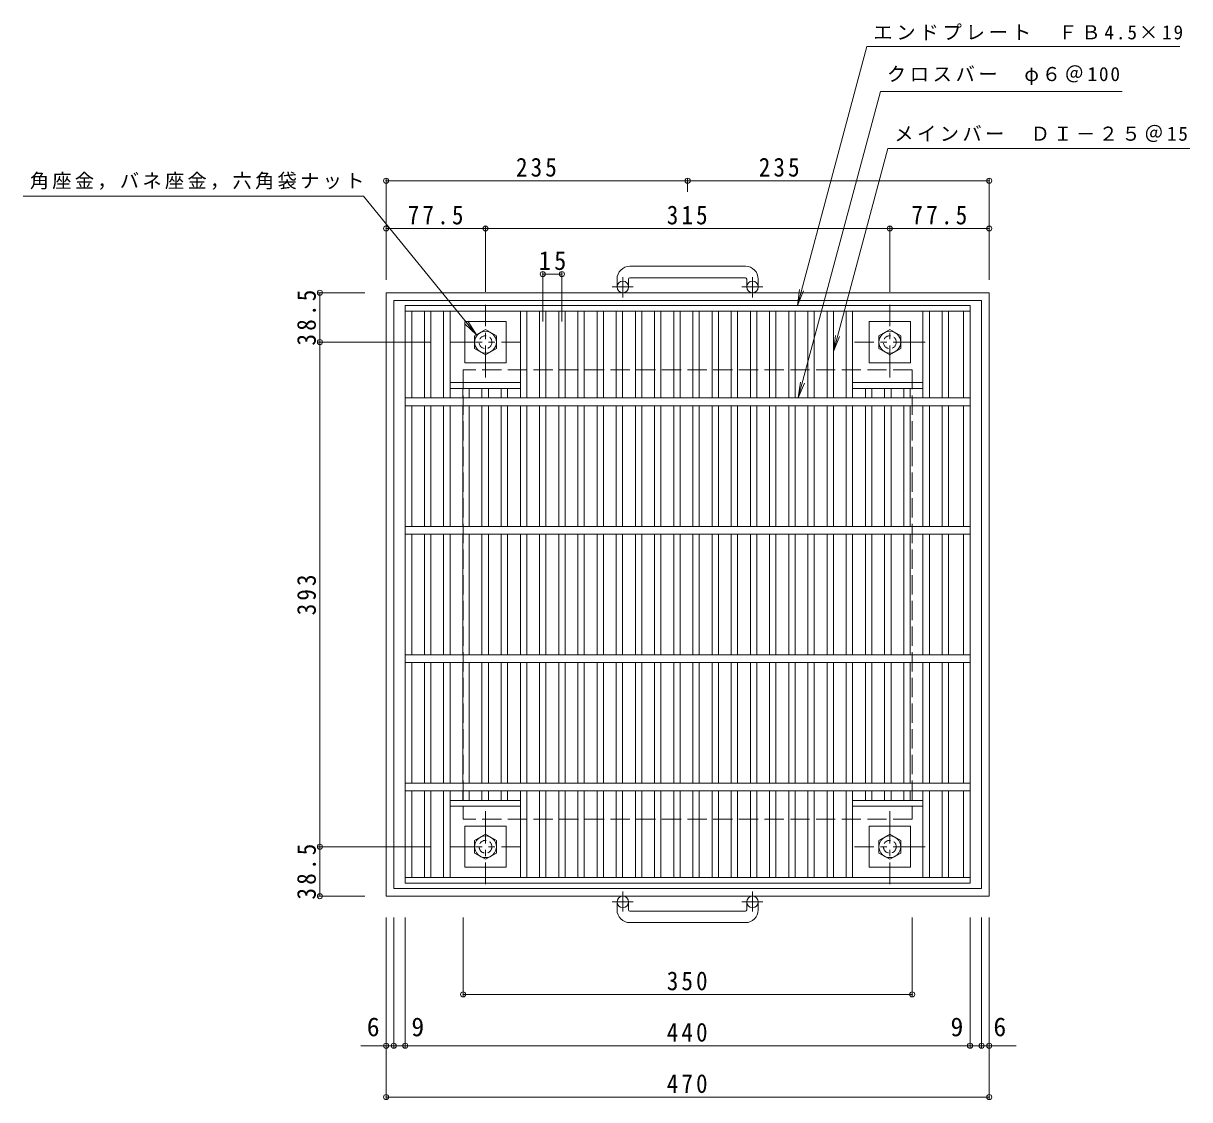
# Model space of a CAD drawing. Units: millimetres at full size, sheet at 1:5; some dimension numbers follow another scale. Extents: x -868 to 783, y -691 to 648.
# Drawn here: x -868 to 41, y -191 to 648 of the extents above; entities that cross this region are included whole.
import ezdxf
from ezdxf.enums import TextEntityAlignment as Align

# ---------------------------------------------------------------- set-up
doc = ezdxf.new("R2010")
doc.units = ezdxf.units.MM
doc.header["$LTSCALE"] = 5
doc.header["$PDMODE"] = 32
doc.header["$PDSIZE"] = 4
for name, pattern in [('CHAIN1', [8, 5, -1, 1, -1]), ('DASHED1', [1.8, 1.2, -0.6]), ('DASHED3', [4, 3, -1])]:
    doc.linetypes.add(name, pattern=pattern)
for name, color, linetype, lineweight in [('E-1', 2, 'Continuous', 9), ('E-2', 3, 'Continuous', 9), ('E-4', 7, 'Continuous', 9), ('E-5', 7, 'Continuous', 9)]:
    doc.layers.add(name, color=color, linetype=linetype, lineweight=lineweight)
doc.styles.add('ＭＳ ゴシック', font='')
doc.styles.get('ＭＳ ゴシック').set_extended_font_data('MS Gothic')

msp = doc.modelspace()

# ---------------------------------------------------------------- linework, layer by layer
at = {"layer": 'E-1'}
for p, q in [((-305.586, 458.365), (-395.586, 458.365)), ((-405.586, 448.365), (-405.586, 442.265)), ((-396.587, 448.365), (-396.587, 442.265)), ((-395.586, 449.364), (-305.586, 449.364)), ((-304.587, 448.365), (-304.587, 442.265)), ((-295.586, 448.365), (-295.586, 442.265)), ((-585.586, 437.765), (-585.586, -32.235)), ((-115.586, 437.765), (-585.586, 437.765)), ((-115.586, 437.765), (-115.586, -32.235)), ((-579.586, 431.765), (-579.586, -26.235)), ((-121.586, 431.765), (-579.586, 431.765)), ((-121.586, 431.765), (-121.586, -26.235)), ((-121.586, -26.235), (-579.586, -26.235)), ((-115.586, -32.235), (-585.586, -32.235)), ((-405.586, -42.835), (-405.586, -36.735)), ((-396.587, -42.835), (-396.587, -36.735)), ((-395.586, -43.835), (-305.586, -43.835)), ((-304.587, -42.835), (-304.587, -36.735)), ((-295.586, -42.835), (-295.586, -36.735)), ((-305.586, -52.835), (-395.586, -52.835))]:
    msp.add_line(p, q, dxfattribs=at)
at = {"layer": 'E-1', "linetype": 'CHAIN1'}
for p, q in [((-401.087, 434.157), (-401.087, 449.755)), ((-300.086, 434.157), (-300.086, 449.755)), ((-392.924, 442.265), (-409.331, 442.265)), ((-291.923, 442.265), (-308.33, 442.265)), ((-508.086, 371.628), (-508.086, 428.401)), ((-193.086, 371.628), (-193.086, 428.401)), ((-535.723, 399.265), (-480.45, 399.265)), ((-165.45, 399.265), (-220.723, 399.265)), ((-508.086, 33.902), (-508.086, -22.871)), ((-193.086, 33.902), (-193.086, -22.871)), ((-535.723, 6.265), (-480.45, 6.265)), ((-165.45, 6.265), (-220.723, 6.265)), ((-401.087, -28.627), (-401.087, -44.224)), ((-300.086, -28.627), (-300.086, -44.224)), ((-392.924, -36.735), (-409.331, -36.735)), ((-291.923, -36.735), (-308.33, -36.735))]:
    msp.add_line(p, q, dxfattribs=at)
at = {"layer": 'E-1', "linetype": 'DASHED3'}
for p, q in [((-525.586, 377.766), (-525.586, 27.764)), ((-175.586, 377.766), (-525.586, 377.766)), ((-175.586, 377.766), (-175.586, 27.764)), ((-175.586, 27.764), (-525.586, 27.764))]:
    msp.add_line(p, q, dxfattribs=at)
at = {"layer": 'E-1'}
for points in [[(-524.086, 383.265), (-524.086, 415.265), (-492.086, 415.265), (-492.086, 383.265)], [(-499.586, 394.358), (-499.586, 404.172), (-508.086, 409.08), (-516.586, 404.172), (-516.586, 394.358), (-508.086, 389.45)], [(-177.086, 383.265), (-177.086, 415.265), (-209.086, 415.265), (-209.086, 383.265)], [(-201.586, 394.358), (-201.586, 404.172), (-193.086, 409.08), (-184.586, 404.172), (-184.586, 394.358), (-193.086, 389.45)], [(-524.086, 22.265), (-524.086, -9.735), (-492.086, -9.735), (-492.086, 22.265)], [(-177.086, 22.265), (-177.086, -9.735), (-209.086, -9.735), (-209.086, 22.265)], [(-499.586, 11.172), (-499.586, 1.358), (-508.086, -3.55), (-516.586, 1.358), (-516.586, 11.172), (-508.086, 16.08)], [(-201.586, 11.172), (-201.586, 1.358), (-193.086, -3.55), (-184.586, 1.358), (-184.586, 11.172), (-193.086, 16.08)]]:
    msp.add_lwpolyline(points, close=True, dxfattribs=at)
for centre, radius in [((-401.087, 442.265), 4.5), ((-300.087, 442.265), 4.5), ((-508.086, 399.265), 8.5), ((-193.086, 399.265), 8.5), ((-508.086, 6.265), 8.5), ((-193.086, 6.265), 8.5), ((-401.087, -36.735), 4.5), ((-300.087, -36.735), 4.5)]:
    msp.add_circle(centre, radius, dxfattribs=at)
at = {"layer": 'E-1', "linetype": 'DASHED1'}
for centre in [(-508.086, 399.265), (-193.086, 399.265), (-508.086, 6.265), (-193.086, 6.265)]:
    msp.add_circle(centre, 5, dxfattribs=at)
at = {"layer": 'E-1'}
for centre, radius, start, end in [((-395.586, 448.365), 10, 90, 180), ((-305.586, 448.365), 10, 0, 90), ((-395.586, 448.365), 1, 90, 180), ((-305.586, 448.365), 1, 0, 90), ((-395.586, -42.835), 10, 180, 270), ((-395.586, -42.835), 1, 180, 270), ((-305.586, -42.835), 10, 270, 0), ((-305.586, -42.835), 1, 270, 0)]:
    msp.add_arc(centre, radius, start, end, dxfattribs=at)
at = {"layer": 'E-2'}
for p, q in [((-570.586, 427.765), (-570.586, -22.235)), ((-570.586, 427.765), (-130.586, 427.765)), ((-130.586, 427.765), (-130.586, -22.235)), ((-570.586, 423.265), (-130.586, 423.265)), ((-565.586, 355.765), (-565.586, 423.265)), ((-555.646, 355.765), (-555.646, 423.265)), ((-550.646, 355.765), (-550.646, 423.265)), ((-540.706, 355.765), (-540.706, 423.265)), ((-535.707, 355.765), (-535.707, 423.265)), ((-480.946, 355.765), (-480.946, 423.265)), ((-475.947, 355.765), (-475.947, 423.265)), ((-466.006, 355.765), (-466.006, 423.265)), ((-461.007, 355.765), (-461.007, 423.265)), ((-451.067, 355.765), (-451.067, 423.265)), ((-446.066, 355.765), (-446.066, 423.265)), ((-436.126, 355.765), (-436.126, 423.265)), ((-431.126, 355.765), (-431.126, 423.265)), ((-421.186, 355.765), (-421.186, 423.265)), ((-416.187, 355.765), (-416.187, 423.265)), ((-406.246, 355.765), (-406.246, 423.265)), ((-401.247, 355.765), (-401.247, 423.265)), ((-391.307, 355.765), (-391.307, 423.265)), ((-386.306, 355.765), (-386.306, 423.265)), ((-376.367, 355.765), (-376.367, 423.265)), ((-371.367, 355.765), (-371.367, 423.265)), ((-361.426, 355.765), (-361.426, 423.265)), ((-356.426, 355.765), (-356.426, 423.265)), ((-346.547, 355.765), (-346.547, 423.265)), ((-341.546, 355.765), (-341.546, 423.265)), ((-331.606, 355.765), (-331.606, 423.265)), ((-326.606, 355.765), (-326.606, 423.265)), ((-316.666, 355.765), (-316.666, 423.265)), ((-311.666, 355.765), (-311.666, 423.265)), ((-301.726, 355.765), (-301.726, 423.265)), ((-296.726, 355.765), (-296.726, 423.265)), ((-286.786, 355.765), (-286.786, 423.265)), ((-281.786, 355.765), (-281.786, 423.265)), ((-271.846, 355.765), (-271.846, 423.265)), ((-266.846, 355.765), (-266.846, 423.265)), ((-256.906, 355.765), (-256.906, 423.265)), ((-251.907, 355.765), (-251.907, 423.265)), ((-241.966, 355.765), (-241.966, 423.265)), ((-236.967, 355.765), (-236.967, 423.265)), ((-227.027, 355.765), (-227.027, 423.265)), ((-222.027, 355.765), (-222.027, 423.265)), ((-167.267, 355.765), (-167.267, 423.265)), ((-162.267, 355.765), (-162.267, 423.265)), ((-152.327, 355.765), (-152.327, 423.265)), ((-147.327, 355.765), (-147.327, 423.265)), ((-135.586, 355.765), (-135.586, 423.265)), ((-535.707, 367.765), (-480.946, 367.765)), ((-222.027, 367.765), (-167.266, 367.765)), ((-130.586, 355.765), (-570.586, 355.765)), ((-535.707, 363.265), (-480.946, 363.265)), ((-525.766, 355.765), (-525.766, 363.265)), ((-520.766, 355.765), (-520.766, 363.265)), ((-510.827, 355.765), (-510.827, 363.265)), ((-505.826, 355.765), (-505.826, 363.265)), ((-495.887, 355.765), (-495.887, 363.265)), ((-490.887, 355.765), (-490.887, 363.265)), ((-222.027, 363.265), (-167.266, 363.265)), ((-212.087, 355.765), (-212.087, 363.265)), ((-207.087, 355.765), (-207.087, 363.265)), ((-197.147, 355.765), (-197.147, 363.265)), ((-192.147, 355.765), (-192.147, 363.265)), ((-182.207, 355.765), (-182.207, 363.265)), ((-177.207, 355.765), (-177.207, 363.265)), ((-130.586, 349.765), (-570.586, 349.765)), ((-565.586, 255.765), (-565.586, 349.765)), ((-555.646, 255.765), (-555.646, 349.765)), ((-550.646, 255.765), (-550.646, 349.765)), ((-540.706, 255.765), (-540.706, 349.765)), ((-535.707, 255.765), (-535.707, 349.765)), ((-525.766, 255.765), (-525.766, 349.765)), ((-520.766, 255.765), (-520.766, 349.765)), ((-510.827, 255.765), (-510.827, 349.765)), ((-505.826, 255.765), (-505.826, 349.765)), ((-495.887, 255.765), (-495.887, 349.765)), ((-490.887, 255.765), (-490.887, 349.765)), ((-480.946, 255.765), (-480.946, 349.765)), ((-475.947, 255.765), (-475.947, 349.765)), ((-466.006, 255.765), (-466.006, 349.765)), ((-461.007, 255.765), (-461.007, 349.765)), ((-451.067, 255.765), (-451.067, 349.765)), ((-446.066, 255.765), (-446.066, 349.765)), ((-436.126, 255.765), (-436.126, 349.765)), ((-431.126, 255.765), (-431.126, 349.765)), ((-421.186, 255.765), (-421.186, 349.765)), ((-416.187, 255.765), (-416.187, 349.765)), ((-406.246, 255.765), (-406.246, 349.765)), ((-401.247, 255.765), (-401.247, 349.765)), ((-391.307, 255.765), (-391.307, 349.765)), ((-386.306, 255.765), (-386.306, 349.765)), ((-376.367, 255.765), (-376.367, 349.765)), ((-371.367, 255.765), (-371.367, 349.765)), ((-361.426, 255.765), (-361.426, 349.765)), ((-356.426, 255.765), (-356.426, 349.765)), ((-346.547, 255.765), (-346.547, 349.765)), ((-341.546, 255.765), (-341.546, 349.765)), ((-331.606, 255.765), (-331.606, 349.765)), ((-326.606, 255.765), (-326.606, 349.765)), ((-316.666, 255.765), (-316.666, 349.765)), ((-311.666, 255.765), (-311.666, 349.765)), ((-301.726, 255.765), (-301.726, 349.765)), ((-296.726, 255.765), (-296.726, 349.765)), ((-286.786, 255.765), (-286.786, 349.765)), ((-281.786, 255.765), (-281.786, 349.765)), ((-271.846, 255.765), (-271.846, 349.765)), ((-266.846, 255.765), (-266.846, 349.765)), ((-256.906, 255.765), (-256.906, 349.765)), ((-251.907, 255.765), (-251.907, 349.765)), ((-241.966, 255.765), (-241.966, 349.765)), ((-236.967, 255.765), (-236.967, 349.765)), ((-227.027, 255.765), (-227.027, 349.765)), ((-222.027, 255.765), (-222.027, 349.765)), ((-212.087, 255.765), (-212.087, 349.765)), ((-207.087, 255.765), (-207.087, 349.765)), ((-197.147, 255.765), (-197.147, 349.765)), ((-192.147, 255.765), (-192.147, 349.765)), ((-182.207, 255.765), (-182.207, 349.765)), ((-177.207, 255.765), (-177.207, 349.765)), ((-167.267, 255.765), (-167.267, 349.765)), ((-162.267, 255.765), (-162.267, 349.765)), ((-152.327, 255.765), (-152.327, 349.765)), ((-147.327, 255.765), (-147.327, 349.765)), ((-135.586, 255.765), (-135.586, 349.765)), ((-130.586, 255.765), (-570.586, 255.765)), ((-130.586, 249.765), (-570.586, 249.765)), ((-565.586, 155.765), (-565.586, 249.765)), ((-555.646, 155.765), (-555.646, 249.765)), ((-550.646, 155.765), (-550.646, 249.765)), ((-540.706, 155.765), (-540.706, 249.765)), ((-535.707, 155.765), (-535.707, 249.765)), ((-525.766, 155.765), (-525.766, 249.765)), ((-520.766, 155.765), (-520.766, 249.765)), ((-510.827, 155.765), (-510.827, 249.765)), ((-505.826, 155.765), (-505.826, 249.765)), ((-495.887, 155.765), (-495.887, 249.765)), ((-490.887, 155.765), (-490.887, 249.765)), ((-480.946, 155.765), (-480.946, 249.765)), ((-475.947, 155.765), (-475.947, 249.765)), ((-466.006, 155.765), (-466.006, 249.765)), ((-461.007, 155.765), (-461.007, 249.765)), ((-451.067, 155.765), (-451.067, 249.765)), ((-446.066, 155.765), (-446.066, 249.765)), ((-436.126, 155.765), (-436.126, 249.765)), ((-431.126, 155.765), (-431.126, 249.765)), ((-421.186, 155.765), (-421.186, 249.765)), ((-416.187, 155.765), (-416.187, 249.765)), ((-406.246, 155.765), (-406.246, 249.765)), ((-401.247, 155.765), (-401.247, 249.765)), ((-391.307, 155.765), (-391.307, 249.765)), ((-386.306, 155.765), (-386.306, 249.765)), ((-376.367, 155.765), (-376.367, 249.765)), ((-371.367, 155.765), (-371.367, 249.765)), ((-361.426, 155.765), (-361.426, 249.765)), ((-356.426, 155.765), (-356.426, 249.765)), ((-346.547, 155.765), (-346.547, 249.765)), ((-341.546, 155.765), (-341.546, 249.765)), ((-331.606, 155.765), (-331.606, 249.765)), ((-326.606, 155.765), (-326.606, 249.765)), ((-316.666, 155.765), (-316.666, 249.765)), ((-311.666, 155.765), (-311.666, 249.765)), ((-301.726, 155.765), (-301.726, 249.765)), ((-296.726, 155.765), (-296.726, 249.765)), ((-286.786, 155.765), (-286.786, 249.765)), ((-281.786, 155.765), (-281.786, 249.765)), ((-271.846, 155.765), (-271.846, 249.765)), ((-266.846, 155.765), (-266.846, 249.765)), ((-256.906, 155.765), (-256.906, 249.765)), ((-251.907, 155.765), (-251.907, 249.765)), ((-241.966, 155.765), (-241.966, 249.765)), ((-236.967, 155.765), (-236.967, 249.765)), ((-227.027, 155.765), (-227.027, 249.765)), ((-222.027, 155.765), (-222.027, 249.765)), ((-212.087, 155.765), (-212.087, 249.765)), ((-207.087, 155.765), (-207.087, 249.765)), ((-197.147, 155.765), (-197.147, 249.765)), ((-192.147, 155.765), (-192.147, 249.765)), ((-182.207, 155.765), (-182.207, 249.765)), ((-177.207, 155.765), (-177.207, 249.765)), ((-167.267, 155.765), (-167.267, 249.765)), ((-162.267, 155.765), (-162.267, 249.765)), ((-152.327, 155.765), (-152.327, 249.765)), ((-147.327, 155.765), (-147.327, 249.765)), ((-135.586, 155.765), (-135.586, 249.765)), ((-130.586, 155.765), (-570.586, 155.765)), ((-130.586, 149.765), (-570.586, 149.765)), ((-565.586, 55.765), (-565.586, 149.765)), ((-555.646, 55.765), (-555.646, 149.765)), ((-550.646, 55.765), (-550.646, 149.765)), ((-540.706, 55.765), (-540.706, 149.765)), ((-535.707, 55.765), (-535.707, 149.765)), ((-525.766, 55.765), (-525.766, 149.765)), ((-520.766, 55.765), (-520.766, 149.765)), ((-510.827, 55.765), (-510.827, 149.765)), ((-505.826, 55.765), (-505.826, 149.765)), ((-495.887, 55.765), (-495.887, 149.765)), ((-490.887, 55.765), (-490.887, 149.765)), ((-480.946, 55.765), (-480.946, 149.765)), ((-475.947, 55.765), (-475.947, 149.765)), ((-466.006, 55.765), (-466.006, 149.765)), ((-461.007, 55.765), (-461.007, 149.765)), ((-451.067, 55.765), (-451.067, 149.765)), ((-446.066, 55.765), (-446.066, 149.765)), ((-436.126, 55.765), (-436.126, 149.765)), ((-431.126, 55.765), (-431.126, 149.765)), ((-421.186, 55.765), (-421.186, 149.765)), ((-416.187, 55.765), (-416.187, 149.765)), ((-406.246, 55.765), (-406.246, 149.765)), ((-401.247, 55.765), (-401.247, 149.765)), ((-391.307, 55.765), (-391.307, 149.765)), ((-386.306, 55.765), (-386.306, 149.765)), ((-376.367, 55.765), (-376.367, 149.765)), ((-371.367, 55.765), (-371.367, 149.765)), ((-361.426, 55.765), (-361.426, 149.765)), ((-356.426, 55.765), (-356.426, 149.765)), ((-346.547, 55.765), (-346.547, 149.765)), ((-341.546, 55.765), (-341.546, 149.765)), ((-331.606, 55.765), (-331.606, 149.765)), ((-326.606, 55.765), (-326.606, 149.765)), ((-316.666, 55.765), (-316.666, 149.765)), ((-311.666, 55.765), (-311.666, 149.765)), ((-301.726, 55.765), (-301.726, 149.765)), ((-296.726, 55.765), (-296.726, 149.765)), ((-286.786, 55.765), (-286.786, 149.765)), ((-281.786, 55.765), (-281.786, 149.765)), ((-271.846, 55.765), (-271.846, 149.765)), ((-266.846, 55.765), (-266.846, 149.765)), ((-256.906, 55.765), (-256.906, 149.765)), ((-251.907, 55.765), (-251.907, 149.765)), ((-241.966, 55.765), (-241.966, 149.765)), ((-236.967, 55.765), (-236.967, 149.765)), ((-227.027, 55.765), (-227.027, 149.765)), ((-222.027, 55.765), (-222.027, 149.765)), ((-212.087, 55.765), (-212.087, 149.765)), ((-207.087, 55.765), (-207.087, 149.765)), ((-197.147, 55.765), (-197.147, 149.765)), ((-192.147, 55.765), (-192.147, 149.765)), ((-182.207, 55.765), (-182.207, 149.765)), ((-177.207, 55.765), (-177.207, 149.765)), ((-167.267, 55.765), (-167.267, 149.765)), ((-162.267, 55.765), (-162.267, 149.765)), ((-152.327, 55.765), (-152.327, 149.765)), ((-147.327, 55.765), (-147.327, 149.765)), ((-135.586, 55.765), (-135.586, 149.765)), ((-130.586, 55.765), (-570.586, 55.765)), ((-130.586, 49.765), (-570.586, 49.765)), ((-565.586, -17.735), (-565.586, 49.765)), ((-555.646, -17.735), (-555.646, 49.765)), ((-550.646, -17.735), (-550.646, 49.765)), ((-540.706, -17.735), (-540.706, 49.765)), ((-535.707, -17.735), (-535.707, 49.765)), ((-525.766, 42.265), (-525.766, 49.765)), ((-520.766, 42.265), (-520.766, 49.765)), ((-510.827, 42.265), (-510.827, 49.765)), ((-505.826, 42.265), (-505.826, 49.765)), ((-495.887, 42.265), (-495.887, 49.765)), ((-490.887, 42.265), (-490.887, 49.765)), ((-480.946, -17.735), (-480.946, 49.765)), ((-475.947, -17.735), (-475.947, 49.765)), ((-466.006, -17.735), (-466.006, 49.765)), ((-461.007, -17.735), (-461.007, 49.765)), ((-451.067, -17.735), (-451.067, 49.765)), ((-446.066, -17.735), (-446.066, 49.765)), ((-436.126, -17.735), (-436.126, 49.765)), ((-431.126, -17.735), (-431.126, 49.765)), ((-421.186, -17.735), (-421.186, 49.765)), ((-416.187, -17.735), (-416.187, 49.765)), ((-406.246, -17.735), (-406.246, 49.765)), ((-401.247, -17.735), (-401.247, 49.765)), ((-391.307, -17.735), (-391.307, 49.765)), ((-386.306, -17.735), (-386.306, 49.765)), ((-376.367, -17.735), (-376.367, 49.765)), ((-371.367, -17.735), (-371.367, 49.765)), ((-361.426, -17.735), (-361.426, 49.765)), ((-356.426, -17.735), (-356.426, 49.765)), ((-346.547, -17.735), (-346.547, 49.765)), ((-341.546, -17.735), (-341.546, 49.765)), ((-331.606, -17.735), (-331.606, 49.765)), ((-326.606, -17.735), (-326.606, 49.765)), ((-316.666, -17.735), (-316.666, 49.765)), ((-311.666, -17.735), (-311.666, 49.765)), ((-301.726, -17.735), (-301.726, 49.765)), ((-296.726, -17.735), (-296.726, 49.765)), ((-286.786, -17.735), (-286.786, 49.765)), ((-281.786, -17.735), (-281.786, 49.765)), ((-271.846, -17.735), (-271.846, 49.765)), ((-266.846, -17.735), (-266.846, 49.765)), ((-256.906, -17.735), (-256.906, 49.765)), ((-251.907, -17.735), (-251.907, 49.765)), ((-241.966, -17.735), (-241.966, 49.765)), ((-236.967, -17.735), (-236.967, 49.765)), ((-227.027, -17.735), (-227.027, 49.765)), ((-222.027, -17.735), (-222.027, 49.765)), ((-212.087, 42.265), (-212.087, 49.765)), ((-207.087, 42.265), (-207.087, 49.765)), ((-197.147, 42.265), (-197.147, 49.765)), ((-192.147, 42.265), (-192.147, 49.765)), ((-182.207, 42.265), (-182.207, 49.765)), ((-177.207, 42.265), (-177.207, 49.765)), ((-167.267, -17.735), (-167.267, 49.765)), ((-162.267, -17.735), (-162.267, 49.765)), ((-152.327, -17.735), (-152.327, 49.765)), ((-147.327, -17.735), (-147.327, 49.765)), ((-135.586, -17.735), (-135.586, 49.765)), ((-535.707, 42.265), (-480.946, 42.265)), ((-535.707, 37.765), (-480.946, 37.765)), ((-222.027, 42.265), (-167.266, 42.265)), ((-222.027, 37.765), (-167.266, 37.765)), ((-130.586, -17.735), (-570.586, -17.735)), ((-130.586, -22.235), (-570.586, -22.235))]:
    msp.add_line(p, q, dxfattribs=at)
at = {"layer": 'E-4'}
for p, q in [((-585.586, 526.49), (-585.586, 447.765)), ((-585.586, 524.99), (-350.586, 524.99)), ((-350.586, 526.49), (-350.586, 516.384)), ((-350.586, 524.99), (-115.586, 524.99)), ((-115.586, 526.49), (-115.586, 447.765)), ((-585.586, 487.765), (-508.086, 487.765)), ((-508.086, 489.265), (-508.086, 438.401)), ((-508.086, 487.765), (-193.086, 487.765)), ((-193.086, 489.265), (-193.086, 438.401)), ((-193.086, 487.765), (-115.586, 487.765)), ((-463.507, 453.771), (-463.507, 415.266)), ((-463.507, 452.271), (-448.566, 452.271)), ((-448.566, 453.771), (-448.566, 415.266)), ((-638.586, 437.765), (-602.086, 437.765)), ((-637.086, 399.265), (-637.086, 437.765)), ((-638.586, 399.265), (-550.323, 399.265)), ((-637.086, 6.265), (-637.086, 399.265)), ((-638.586, 6.265), (-550.323, 6.265)), ((-637.086, -32.235), (-637.086, 6.265)), ((-638.586, -32.235), (-602.086, -32.235)), ((-585.586, -190.235), (-585.586, -48.735)), ((-579.587, -150.235), (-579.587, -48.735)), ((-570.586, -150.235), (-570.586, -48.735)), ((-525.586, -110.235), (-525.586, -48.735)), ((-175.586, -110.235), (-175.586, -48.735)), ((-130.586, -150.235), (-130.586, -48.735)), ((-121.586, -150.235), (-121.586, -48.735)), ((-115.586, -190.235), (-115.586, -48.735)), ((-525.586, -108.735), (-175.586, -108.735)), ((-605.211, -148.735), (-579.587, -148.735)), ((-579.587, -148.735), (-570.586, -148.735)), ((-570.586, -148.735), (-130.586, -148.735)), ((-130.586, -148.735), (-121.586, -148.735)), ((-121.586, -148.735), (-94.649, -148.735)), ((-585.586, -188.735), (-115.586, -188.735))]:
    msp.add_line(p, q, dxfattribs=at)
for p in [(-585.586, 524.99), (-350.586, 524.99), (-115.586, 524.99), (-585.586, 487.765), (-508.086, 487.765), (-193.086, 487.765), (-115.586, 487.765), (-463.507, 452.271), (-448.566, 452.271), (-637.086, 437.765), (-637.086, 399.265), (-637.086, 6.265), (-637.086, -32.235), (-525.586, -108.735), (-175.586, -108.735), (-585.586, -148.735), (-579.587, -148.735), (-570.586, -148.735), (-130.586, -148.735), (-121.586, -148.735), (-115.586, -148.735), (-585.586, -188.735), (-115.586, -188.735)]:
    msp.add_point(p, dxfattribs=at)
at = {"layer": 'E-5'}
for p, q in [((-210.977, 629.459), (32.885, 629.459)), ((-200.406, 594.59), (-12.017, 594.59)), ((-236.967, 392.016), (-194.611, 550.09)), ((-194.611, 550.09), (40.551, 550.09)), ((-603.188, 512.901), (-868.188, 512.901)), ((-265.021, 427.765), (-260.237, 439.314)), ((-515.191, 404.978), (-521.758, 415.614)), ((-236.967, 392.016), (-235.335, 404.409)), ((-236.967, 392.016), (-232.183, 403.564)), ((-264.399, 355.765), (-259.615, 367.314))]:
    msp.add_line(p, q, dxfattribs=at)
for points in [[(-210.977, 629.459), (-265.021, 427.765), (-263.389, 440.158)], [(-200.406, 594.59), (-264.399, 355.765), (-262.767, 368.158)], [(-603.188, 512.901), (-515.191, 404.978), (-524.287, 413.552)]]:
    msp.add_lwpolyline(points, dxfattribs=at)

# ---------------------------------------------------------------- texts
at = {"layer": 'E-4', "color": 2, "style": 'ＭＳ ゴシック'}
for s, p in [('6', (-600.587, -145.735)), ('9', (-565.839, -145.735)), ('9', (-145.786, -145.735)), ('6', (-112.375, -145.735))]:
    msp.add_text(s, height=14.66, dxfattribs=at).set_placement(p, align=Align.BOTTOM_LEFT)
at = {"layer": 'E-4', "color": 2, "char_height": 14.66, "attachment_point": 7, "style": 'ＭＳ ゴシック'}
for s, insert in [('\\T1.27;\\W0.9;235', (-484.336, 527.99)), ('\\T1.27;\\W0.9;235', (-295.163, 527.99)), ('\\T1.28;\\W0.9;77.5', (-568.711, 490.765)), ('\\T1.27;\\W0.9;315', (-366.836, 490.765)), ('\\T1.28;\\W0.9;77.5', (-176.211, 490.765)), ('\\T1.27;\\W0.95;15', (-466.661, 455.271)), ('\\T1.27;\\W0.9;350', (-366.836, -105.735)), ('\\T1.27;\\W0.9;440', (-366.836, -145.735)), ('\\T1.27;\\W0.9;470', (-366.836, -185.735))]:
    msp.add_mtext(s, dxfattribs=dict(at, insert=insert))
at = {"layer": 'E-4', "color": 2, "char_height": 14.66, "attachment_point": 7, "rotation": 90, "style": 'ＭＳ ゴシック'}
for s, insert in [('\\T1.28;\\W0.9;38.5', (-640.086, 396.64)), ('\\T1.27;\\W0.9;393', (-640.086, 186.515)), ('\\T1.28;\\W0.9;38.5', (-640.086, -34.86))]:
    msp.add_mtext(s, dxfattribs=dict(at, insert=insert))
at = {"layer": 'E-5', "char_height": 11, "attachment_point": 7, "style": 'ＭＳ ゴシック'}
for s, insert in [('\\T1.2;エンドプレート\u3000ＦＢ4.5×19', (-205.957, 634.459)), ('\\T1.19;クロスバー\u3000φ６＠100', (-195.406, 599.59)), ('\\T1.18;メインバー\u3000ＤＩ－２５＠15', (-189.611, 555.09)), ('\\T1.17;角座金，バネ座金，六角袋ナット', (-863.188, 517.901))]:
    msp.add_mtext(s, dxfattribs=dict(at, insert=insert))

doc.saveas('drawing.dxf')
